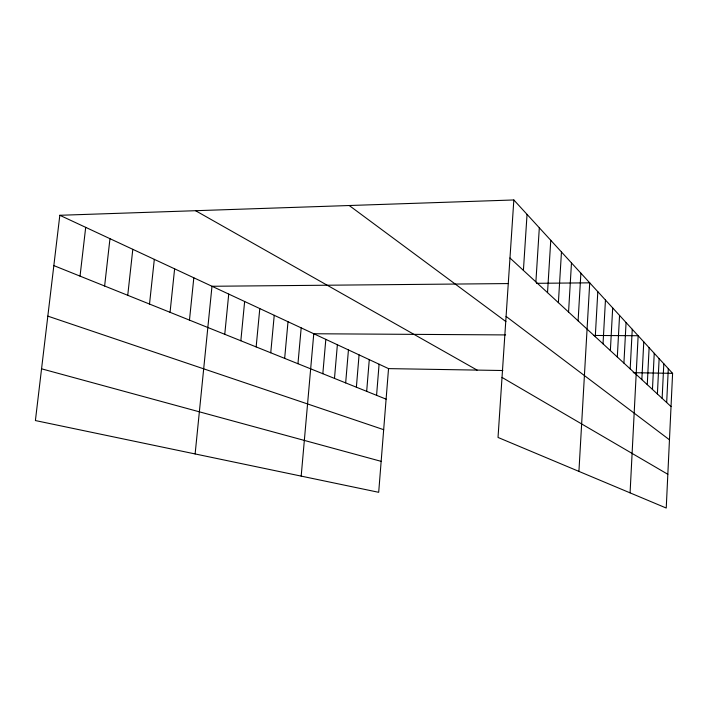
<?xml version="1.0" encoding="UTF-8"?>
<svg xmlns="http://www.w3.org/2000/svg" width="708" height="708" viewBox="0 0 708 708"><rect width="100%" height="100%" fill="white"/><g stroke="black" fill="none" stroke-linecap="round" stroke-linejoin="round"><path stroke-width="1.06" d="M666.679 402.551L668.299 368.656M513.84 199.966L672.6 373.346L666.237 508.034L498.025 437.447L513.84 199.966L59.826 215.285L35.4 420.561L378.691 492.308L388.533 368.62L59.826 215.285M652.457 389.427L654.236 353.301M657.405 393.993L659.13 358.637M662.139 398.365L663.812 363.753M630.076 492.856L638.147 335.725L593.428 335.45M641.846 379.647L643.767 341.858M647.271 384.648L649.121 347.708M623.916 363.107L626.067 322.529M630.191 368.895L632.253 329.291M610.367 350.602L612.685 307.918M617.314 357.018L619.553 315.414M595.278 336.681L597.809 291.669M603.03 343.831L605.455 300.015M578.923 471.395L589.72 282.837L536.478 283.315M568.559 312.042L571.48 262.916M578.1 320.848L580.879 273.182M558.391 302.661L561.462 251.977M547.523 292.643L550.771 240.295M535.885 281.908L539.319 227.799M523.407 270.394L527.044 214.391M376.576 395.321L379.09 364.222M356.381 387.205L359.071 354.876M366.682 391.347L369.275 359.637M345.663 382.895L348.442 349.92M334.486 378.408L337.371 344.761M322.83 373.718L325.822 339.371M297.962 363.717L301.183 327.875M301.183 476.112L313.768 333.751L505.609 334.919M284.66 358.381L288.014 321.733M270.748 352.779L274.235 315.308M256.154 346.92L259.792 308.564M240.844 340.76L244.641 301.502M224.763 334.3L228.728 294.077M195.125 453.943L211.984 286.271L508.273 283.572M189.47 320.113L193.815 277.793M170.053 312.308L174.619 268.836M149.512 304.051L154.317 259.367M127.741 295.298L132.803 249.331M104.625 286.005L109.97 238.676M80.039 276.129L85.695 227.356M388.533 368.62L502.884 370.523M633.209 372.691L672.6 373.346M41.56 368.815L381.152 461.35M47.825 316.131L383.674 429.676M53.843 265.597L386.099 399.153M195.576 210.71L477.103 370.098M502.016 377.417L667.83 474.289M349.239 205.524L505.946 321.618M506.078 316.414L669.458 439.792M509.972 258.004L671.034 406.56"/></g></svg>
